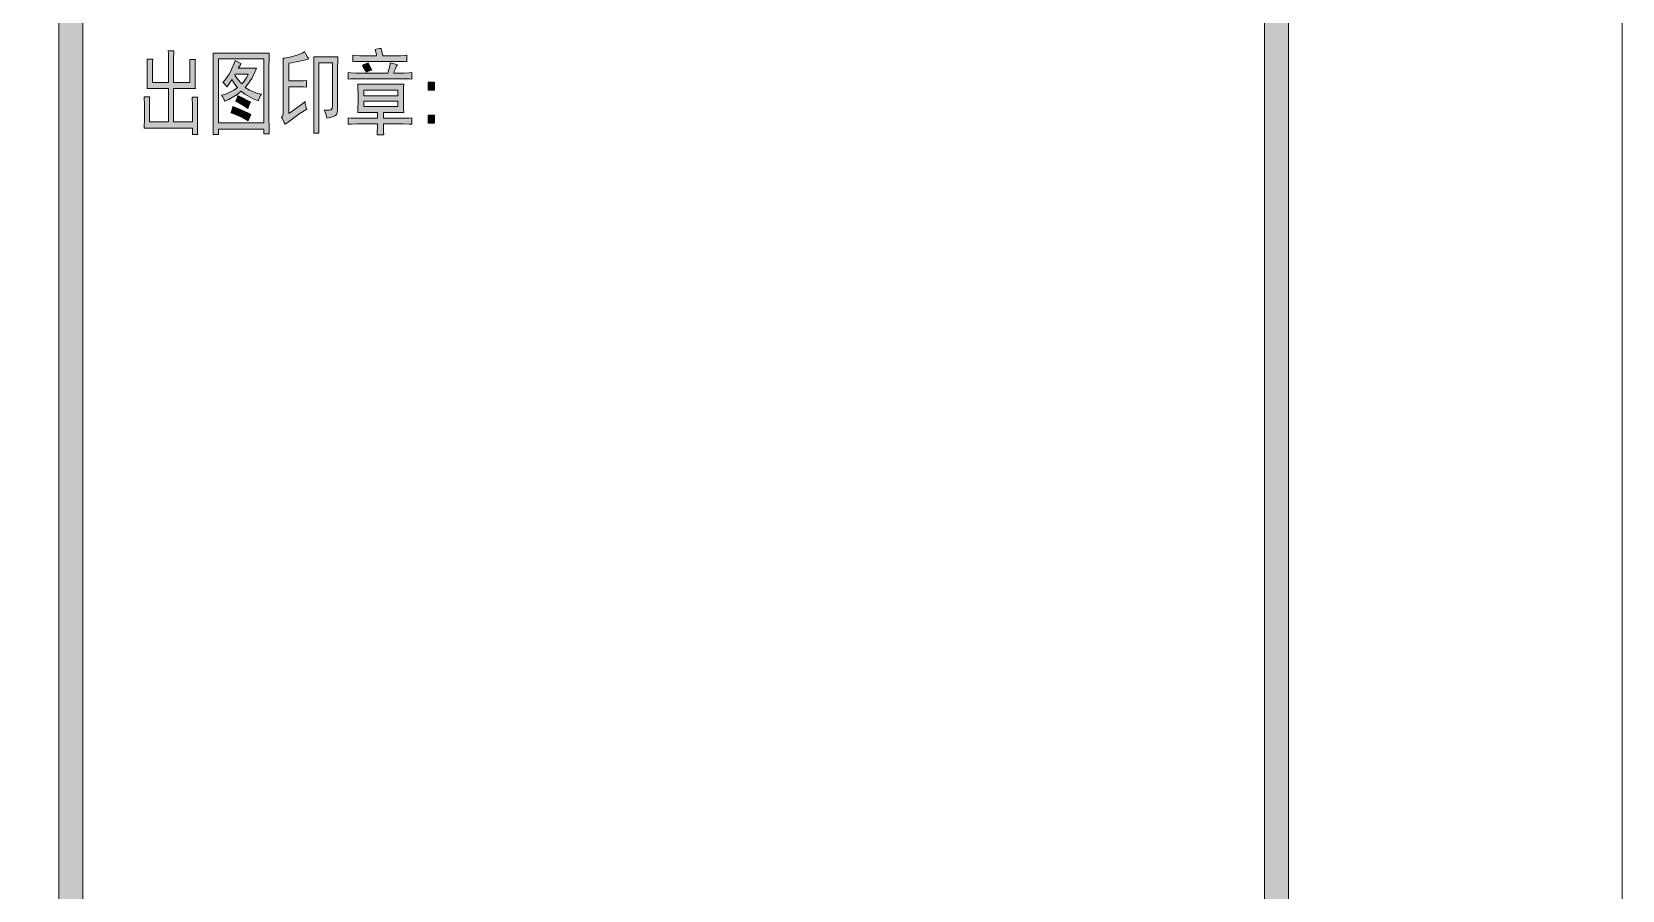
# Model space of a CAD drawing. Header units: millimetres. Extents: x 0 to 586, y 0 to 414.
# Drawn here: x 540.28 to 585.63, y 267.82 to 292.31 of the extents above; entities that cross this region are included whole.
import ezdxf

# ---------------------------------------------------------------- set-up
doc = ezdxf.new("R2010")
doc.units = ezdxf.units.MM

msp = doc.modelspace()

# ---------------------------------------------------------------- hatches: boundary and pattern name
h = msp.add_hatch(color=0)
h.dxf.hatch_style = 2
h.paths.add_polyline_path([(576.117861, 9.514417), (575.429944, 10.205861), (575.429944, 403.877639), (576.117861, 404.569083)])
h = msp.add_hatch(color=0)
h.dxf.hatch_style = 2
h.paths.add_polyline_path([(541.736139, 9.860139), (541.048222, 9.860139), (541.048222, 404.223361), (541.736139, 404.223361)])
h = msp.add_hatch(color=0)
h.dxf.hatch_style = 2
h.paths.add_polyline_path([(543.729333, 291.5285), (543.725806, 291.461472), (543.722278, 291.338), (543.722278, 291.281556), (543.722278, 290.868806), (544.177361, 290.868806), (544.177361, 291.475583), (544.177361, 291.549667), (544.173833, 291.694306), (544.170306, 291.764861), (544.332583, 291.764861), (544.329056, 291.704889), (544.325528, 291.56025), (544.325528, 291.475583), (544.325528, 290.868806), (544.791194, 290.868806), (544.791194, 291.249806), (544.791194, 291.330944), (544.787667, 291.468528), (544.784139, 291.517917), (544.946417, 291.517917), (544.939361, 291.468528), (544.935833, 291.327417), (544.935833, 291.239222), (544.935833, 290.960528), (544.935833, 290.879389), (544.939361, 290.745333), (544.946417, 290.692417), (544.325528, 290.692417), (544.325528, 289.743444), (544.858222, 289.743444), (544.858222, 290.177361), (544.858222, 290.254972), (544.854694, 290.389028), (544.851167, 290.445472), (545.013444, 290.445472), (545.009917, 290.389028), (545.006389, 290.2585), (545.006389, 290.187944), (545.006389, 289.722278), (545.006389, 289.619972), (545.009917, 289.450639), (545.013444, 289.383611), (544.858222, 289.383611), (544.858222, 289.567056), (543.482389, 289.567056), (543.485917, 289.630556), (543.489444, 289.778722), (543.489444, 289.866917), (543.489444, 290.177361), (543.489444, 290.265556), (543.485917, 290.403139), (543.482389, 290.456056), (543.644667, 290.456056), (543.641139, 290.403139), (543.637611, 290.265556), (543.637611, 290.177361), (543.637611, 289.743444), (544.177361, 289.743444), (544.177361, 290.692417), (543.567056, 290.692417), (543.570583, 290.745333), (543.574111, 290.872333), (543.574111, 290.949944), (543.574111, 291.270972), (543.574111, 291.338), (543.570583, 291.468528), (543.567056, 291.5285)])
h = msp.add_hatch(color=0)
h.paths.add_polyline_path([(547.048972, 291.704889), (547.045444, 291.574361), (547.041917, 291.292139), (547.041917, 291.136917), (547.041917, 290.032722), (547.041917, 289.873972), (547.045444, 289.556472), (547.048972, 289.404778), (546.89375, 289.404778), (546.89375, 289.538833), (545.602583, 289.538833), (545.602583, 289.383611), (545.447361, 289.383611), (545.450889, 289.542361), (545.454417, 289.873972), (545.454417, 290.043306), (545.454417, 291.136917), (545.454417, 291.285083), (545.450889, 291.570833), (545.447361, 291.704889)])
h.paths.add_polyline_path([(546.89375, 289.711694), (546.89375, 291.539083), (545.602583, 291.539083), (545.602583, 289.711694)])
h = msp.add_hatch(color=0)
h.dxf.hatch_style = 2
h.paths.add_polyline_path([(548.124944, 290.103278), (548.047333, 290.057417), (547.895639, 289.958639), (547.818028, 289.902194), (547.743944, 289.849278), (547.588722, 289.732861), (547.507583, 289.672889), (547.479361, 289.729333), (547.426444, 289.831639), (547.398222, 289.8775), (547.415861, 289.895139), (547.444083, 289.965694), (547.451139, 290.022139), (547.451139, 291.105167), (547.451139, 291.256861), (547.447611, 291.482639), (547.444083, 291.56025), (547.486417, 291.56025), (547.634583, 291.588472), (547.740417, 291.616694), (547.849778, 291.644917), (548.005, 291.715472), (548.054389, 291.754278), (548.082611, 291.697833), (548.146111, 291.592), (548.177861, 291.539083), (548.128472, 291.524972), (548.005, 291.493222), (547.927389, 291.475583), (547.853306, 291.461472), (547.691028, 291.429722), (547.606361, 291.415611), (547.606361, 290.911139), (547.793333, 290.911139), (547.867417, 290.911139), (548.029694, 290.914667), (548.117889, 290.921722), (548.117889, 290.73475), (548.03675, 290.738278), (547.874472, 290.745333), (547.793333, 290.745333), (547.606361, 290.745333), (547.606361, 289.979806), (547.775694, 290.096222), (548.008528, 290.265556), (548.072028, 290.322), (548.079083, 290.265556), (548.107306, 290.156194)])
h = msp.add_hatch(color=0)
h.dxf.hatch_style = 2
h.paths.add_polyline_path([(550.238083, 291.838944), (550.255722, 291.7825), (550.283944, 291.676667), (550.291, 291.630806), (550.749611, 291.630806), (550.802528, 291.630806), (550.915417, 291.637861), (550.971861, 291.641389), (550.971861, 291.457944), (550.915417, 291.461472), (550.806056, 291.468528), (550.756667, 291.468528), (549.694806, 291.468528), (549.627778, 291.468528), (549.493722, 291.461472), (549.43375, 291.457944), (549.43375, 291.641389), (549.511361, 291.637861), (549.638361, 291.630806), (549.68775, 291.630806), (550.107556, 291.630806), (550.107556, 291.659028), (550.086389, 291.743694), (550.06875, 291.807194), (550.1005, 291.817778), (550.188694, 291.831889)])
h = msp.add_hatch(color=0)
h.paths.add_polyline_path([(546.251694, 291.405028), (546.230528, 291.373278), (546.188194, 291.30625), (546.167028, 291.270972), (546.685611, 291.270972), (546.6715, 291.225111), (546.618583, 291.112222), (546.586833, 291.045194), (546.551556, 290.978167), (546.442194, 290.815889), (546.368111, 290.724167), (546.484528, 290.646556), (546.713833, 290.554833), (546.826722, 290.537194), (546.7985, 290.491333), (546.752639, 290.392556), (546.731472, 290.343167), (546.590361, 290.399611), (546.350472, 290.537194), (546.251694, 290.621861), (546.138806, 290.523083), (545.898917, 290.378444), (545.771917, 290.332583), (545.761333, 290.378444), (545.719, 290.466639), (545.68725, 290.508972), (545.810722, 290.533667), (546.040028, 290.643028), (546.145861, 290.724167), (546.089417, 290.791194), (546.011806, 290.904083), (545.990639, 290.949944), (545.955361, 290.900556), (545.881278, 290.794722), (545.842472, 290.745333), (545.81425, 290.784139), (545.757806, 290.847639), (545.726056, 290.868806), (545.793083, 290.939361), (545.905972, 291.101639), (545.951833, 291.193361), (545.997694, 291.285083), (546.064722, 291.436778), (546.082361, 291.49675), (546.121167, 291.472056), (546.205833, 291.426194)])
h.paths.add_polyline_path([(546.06825, 291.073417), (546.124694, 290.98875), (546.227, 290.86175), (546.269333, 290.826472), (546.318722, 290.879389), (546.410444, 291.016972), (546.452778, 291.105167), (546.082361, 291.105167)])
h = msp.add_hatch(color=0)
h.dxf.hatch_style = 2
h.paths.add_polyline_path([(549.006889, 291.602583), (549.003361, 291.493222), (548.999833, 291.2745), (548.999833, 291.168667), (548.999833, 290.166778), (548.999833, 290.075056), (548.975139, 289.958639), (548.950444, 289.933944), (548.92575, 289.912778), (548.795222, 289.866917), (548.689389, 289.84575), (548.685861, 289.90925), (548.650583, 290.022139), (548.618833, 290.075056), (548.67175, 290.075056), (548.752889, 290.078583), (548.781111, 290.085639), (548.812861, 290.089167), (548.848139, 290.135028), (548.851667, 290.177361), (548.851667, 291.426194), (548.467139, 291.426194), (548.467139, 289.422417), (548.318972, 289.422417), (548.3225, 289.552944), (548.326028, 289.821056), (548.326028, 289.962167), (548.326028, 291.136917), (548.326028, 291.249806), (548.3225, 291.482639), (548.318972, 291.602583)])
h = msp.add_hatch(color=0)
h.dxf.hatch_style = 2
h.paths.add_polyline_path([(550.809583, 291.136917), (550.887194, 291.136917), (551.038889, 291.140444), (551.112972, 291.1475), (551.112972, 290.960528), (551.038889, 290.967583), (550.887194, 290.971111), (550.809583, 290.971111), (549.596028, 290.971111), (549.521944, 290.971111), (549.373778, 290.967583), (549.299694, 290.960528), (549.299694, 291.1475), (549.377306, 291.140444), (549.525472, 291.136917), (549.596028, 291.136917), (550.432111, 291.136917), (550.460333, 291.235694), (550.495611, 291.380333), (550.499139, 291.426194), (550.541472, 291.415611), (550.647306, 291.390917), (550.710806, 291.373278), (550.693167, 291.348583), (550.661417, 291.288611), (550.647306, 291.256861), (550.633194, 291.221583), (550.6085, 291.161611), (550.601444, 291.136917)])
h = msp.add_hatch(color=0)
h.dxf.hatch_style = 2
h.paths.add_polyline_path([(549.712444, 291.362694), (549.747722, 291.380333), (549.828861, 291.408556), (549.874722, 291.426194), (549.895889, 291.373278), (549.948806, 291.270972), (549.9735, 291.218056), (549.927639, 291.203944), (549.8465, 291.172194), (549.811222, 291.158083), (549.786528, 291.214528), (549.733611, 291.316833)])
h = msp.add_hatch(color=0)
h.paths.add_polyline_path([(550.887194, 290.815889), (550.883667, 290.710056), (550.880139, 290.501917), (550.880139, 290.403139), (550.880139, 290.311417), (550.883667, 290.113861), (550.887194, 290.011556), (550.308639, 290.011556), (550.308639, 289.84575), (550.802528, 289.84575), (550.876611, 289.84575), (551.035361, 289.852806), (551.120028, 289.856333), (551.120028, 289.672889), (551.038889, 289.676417), (550.880139, 289.683472), (550.802528, 289.683472), (550.308639, 289.683472), (550.308639, 289.605861), (550.312167, 289.450639), (550.315694, 289.373028), (550.128722, 289.373028), (550.13225, 289.450639), (550.135778, 289.605861), (550.135778, 289.683472), (549.610139, 289.683472), (549.550167, 289.683472), (549.394944, 289.676417), (549.299694, 289.672889), (549.299694, 289.856333), (549.391417, 289.852806), (549.539583, 289.84575), (549.603083, 289.84575), (550.135778, 289.84575), (550.135778, 290.011556), (549.578389, 290.011556), (549.581917, 290.113861), (549.588972, 290.314944), (549.588972, 290.413722), (549.588972, 290.5125), (549.581917, 290.713583), (549.578389, 290.815889)])
h.paths.add_polyline_path([(550.717861, 290.487806), (550.717861, 290.650083), (549.75125, 290.650083), (549.75125, 290.487806)])
h.paths.add_polyline_path([(550.717861, 290.177361), (550.717861, 290.332583), (549.75125, 290.332583), (549.75125, 290.177361)])
h = msp.add_hatch(color=0)
h.dxf.hatch_style = 2
h.paths.add_polyline_path([(551.762083, 290.650083), (551.582167, 290.650083), (551.582167, 290.879389), (551.762083, 290.879389)])
h = msp.add_hatch(color=0)
h.dxf.hatch_style = 2
h.paths.add_polyline_path([(546.159972, 290.498389), (546.2905, 290.424306), (546.470417, 290.332583), (546.516278, 290.311417), (546.495111, 290.269083), (546.459833, 290.177361), (546.445722, 290.124444), (546.315194, 290.209111), (546.135278, 290.311417), (546.089417, 290.332583), (546.110583, 290.367861), (546.145861, 290.449)])
h = msp.add_hatch(color=0)
h.dxf.hatch_style = 2
h.paths.add_polyline_path([(546.011806, 290.177361), (546.184667, 290.110333), (546.438667, 289.997444), (546.523333, 289.951583), (546.505694, 289.90925), (546.466889, 289.821056), (546.445722, 289.775194), (546.286972, 289.863389), (546.043556, 289.976278), (545.958889, 290.000972), (545.973, 290.043306), (546.001222, 290.1315)])
h = msp.add_hatch(color=0)
h.dxf.hatch_style = 2
h.paths.add_polyline_path([(551.762083, 289.701111), (551.582167, 289.701111), (551.582167, 289.930417), (551.762083, 289.930417)])

# ---------------------------------------------------------------- linework, layer by layer
at = {"color": 0, "lineweight": 0}
for points in [[(0, 0), (585.632278, 0), (585.632278, 414.0835), (0, 414.0835)], [(576.117861, 9.514417), (575.429944, 10.205861), (575.429944, 403.877639), (576.117861, 404.569083)], [(541.736139, 9.860139), (541.048222, 9.860139), (541.048222, 404.223361), (541.736139, 404.223361)], [(543.729333, 291.5285), (543.725806, 291.461472), (543.722278, 291.338), (543.722278, 291.281556), (543.722278, 290.868806), (544.177361, 290.868806), (544.177361, 291.475583), (544.177361, 291.549667), (544.173833, 291.694306), (544.170306, 291.764861), (544.332583, 291.764861), (544.329056, 291.704889), (544.325528, 291.56025), (544.325528, 291.475583), (544.325528, 290.868806), (544.791194, 290.868806), (544.791194, 291.249806), (544.791194, 291.330944), (544.787667, 291.468528), (544.784139, 291.517917), (544.946417, 291.517917), (544.939361, 291.468528), (544.935833, 291.327417), (544.935833, 291.239222), (544.935833, 290.960528), (544.935833, 290.879389), (544.939361, 290.745333), (544.946417, 290.692417), (544.325528, 290.692417), (544.325528, 289.743444), (544.858222, 289.743444), (544.858222, 290.177361), (544.858222, 290.254972), (544.854694, 290.389028), (544.851167, 290.445472), (545.013444, 290.445472), (545.009917, 290.389028), (545.006389, 290.2585), (545.006389, 290.187944), (545.006389, 289.722278), (545.006389, 289.619972), (545.009917, 289.450639), (545.013444, 289.383611), (544.858222, 289.383611), (544.858222, 289.567056), (543.482389, 289.567056), (543.485917, 289.630556), (543.489444, 289.778722), (543.489444, 289.866917), (543.489444, 290.177361), (543.489444, 290.265556), (543.485917, 290.403139), (543.482389, 290.456056), (543.644667, 290.456056), (543.641139, 290.403139), (543.637611, 290.265556), (543.637611, 290.177361), (543.637611, 289.743444), (544.177361, 289.743444), (544.177361, 290.692417), (543.567056, 290.692417), (543.570583, 290.745333), (543.574111, 290.872333), (543.574111, 290.949944), (543.574111, 291.270972), (543.574111, 291.338), (543.570583, 291.468528), (543.567056, 291.5285)], [(547.048972, 291.704889), (547.045444, 291.574361), (547.041917, 291.292139), (547.041917, 291.136917), (547.041917, 290.032722), (547.041917, 289.873972), (547.045444, 289.556472), (547.048972, 289.404778), (546.89375, 289.404778), (546.89375, 289.538833), (545.602583, 289.538833), (545.602583, 289.383611), (545.447361, 289.383611), (545.450889, 289.542361), (545.454417, 289.873972), (545.454417, 290.043306), (545.454417, 291.136917), (545.454417, 291.285083), (545.450889, 291.570833), (545.447361, 291.704889)], [(548.124944, 290.103278), (548.047333, 290.057417), (547.895639, 289.958639), (547.818028, 289.902194), (547.743944, 289.849278), (547.588722, 289.732861), (547.507583, 289.672889), (547.479361, 289.729333), (547.426444, 289.831639), (547.398222, 289.8775), (547.415861, 289.895139), (547.444083, 289.965694), (547.451139, 290.022139), (547.451139, 291.105167), (547.451139, 291.256861), (547.447611, 291.482639), (547.444083, 291.56025), (547.486417, 291.56025), (547.634583, 291.588472), (547.740417, 291.616694), (547.849778, 291.644917), (548.005, 291.715472), (548.054389, 291.754278), (548.082611, 291.697833), (548.146111, 291.592), (548.177861, 291.539083), (548.128472, 291.524972), (548.005, 291.493222), (547.927389, 291.475583), (547.853306, 291.461472), (547.691028, 291.429722), (547.606361, 291.415611), (547.606361, 290.911139), (547.793333, 290.911139), (547.867417, 290.911139), (548.029694, 290.914667), (548.117889, 290.921722), (548.117889, 290.73475), (548.03675, 290.738278), (547.874472, 290.745333), (547.793333, 290.745333), (547.606361, 290.745333), (547.606361, 289.979806), (547.775694, 290.096222), (548.008528, 290.265556), (548.072028, 290.322), (548.079083, 290.265556), (548.107306, 290.156194)], [(550.238083, 291.838944), (550.255722, 291.7825), (550.283944, 291.676667), (550.291, 291.630806), (550.749611, 291.630806), (550.802528, 291.630806), (550.915417, 291.637861), (550.971861, 291.641389), (550.971861, 291.457944), (550.915417, 291.461472), (550.806056, 291.468528), (550.756667, 291.468528), (549.694806, 291.468528), (549.627778, 291.468528), (549.493722, 291.461472), (549.43375, 291.457944), (549.43375, 291.641389), (549.511361, 291.637861), (549.638361, 291.630806), (549.68775, 291.630806), (550.107556, 291.630806), (550.107556, 291.659028), (550.086389, 291.743694), (550.06875, 291.807194), (550.1005, 291.817778), (550.188694, 291.831889)], [(546.89375, 289.711694), (546.89375, 291.539083), (545.602583, 291.539083), (545.602583, 289.711694)], [(546.251694, 291.405028), (546.230528, 291.373278), (546.188194, 291.30625), (546.167028, 291.270972), (546.685611, 291.270972), (546.6715, 291.225111), (546.618583, 291.112222), (546.586833, 291.045194), (546.551556, 290.978167), (546.442194, 290.815889), (546.368111, 290.724167), (546.484528, 290.646556), (546.713833, 290.554833), (546.826722, 290.537194), (546.7985, 290.491333), (546.752639, 290.392556), (546.731472, 290.343167), (546.590361, 290.399611), (546.350472, 290.537194), (546.251694, 290.621861), (546.138806, 290.523083), (545.898917, 290.378444), (545.771917, 290.332583), (545.761333, 290.378444), (545.719, 290.466639), (545.68725, 290.508972), (545.810722, 290.533667), (546.040028, 290.643028), (546.145861, 290.724167), (546.089417, 290.791194), (546.011806, 290.904083), (545.990639, 290.949944), (545.955361, 290.900556), (545.881278, 290.794722), (545.842472, 290.745333), (545.81425, 290.784139), (545.757806, 290.847639), (545.726056, 290.868806), (545.793083, 290.939361), (545.905972, 291.101639), (545.951833, 291.193361), (545.997694, 291.285083), (546.064722, 291.436778), (546.082361, 291.49675), (546.121167, 291.472056), (546.205833, 291.426194)], [(549.006889, 291.602583), (549.003361, 291.493222), (548.999833, 291.2745), (548.999833, 291.168667), (548.999833, 290.166778), (548.999833, 290.075056), (548.975139, 289.958639), (548.950444, 289.933944), (548.92575, 289.912778), (548.795222, 289.866917), (548.689389, 289.84575), (548.685861, 289.90925), (548.650583, 290.022139), (548.618833, 290.075056), (548.67175, 290.075056), (548.752889, 290.078583), (548.781111, 290.085639), (548.812861, 290.089167), (548.848139, 290.135028), (548.851667, 290.177361), (548.851667, 291.426194), (548.467139, 291.426194), (548.467139, 289.422417), (548.318972, 289.422417), (548.3225, 289.552944), (548.326028, 289.821056), (548.326028, 289.962167), (548.326028, 291.136917), (548.326028, 291.249806), (548.3225, 291.482639), (548.318972, 291.602583)], [(550.809583, 291.136917), (550.887194, 291.136917), (551.038889, 291.140444), (551.112972, 291.1475), (551.112972, 290.960528), (551.038889, 290.967583), (550.887194, 290.971111), (550.809583, 290.971111), (549.596028, 290.971111), (549.521944, 290.971111), (549.373778, 290.967583), (549.299694, 290.960528), (549.299694, 291.1475), (549.377306, 291.140444), (549.525472, 291.136917), (549.596028, 291.136917), (550.432111, 291.136917), (550.460333, 291.235694), (550.495611, 291.380333), (550.499139, 291.426194), (550.541472, 291.415611), (550.647306, 291.390917), (550.710806, 291.373278), (550.693167, 291.348583), (550.661417, 291.288611), (550.647306, 291.256861), (550.633194, 291.221583), (550.6085, 291.161611), (550.601444, 291.136917)], [(549.712444, 291.362694), (549.747722, 291.380333), (549.828861, 291.408556), (549.874722, 291.426194), (549.895889, 291.373278), (549.948806, 291.270972), (549.9735, 291.218056), (549.927639, 291.203944), (549.8465, 291.172194), (549.811222, 291.158083), (549.786528, 291.214528), (549.733611, 291.316833)], [(546.06825, 291.073417), (546.124694, 290.98875), (546.227, 290.86175), (546.269333, 290.826472), (546.318722, 290.879389), (546.410444, 291.016972), (546.452778, 291.105167), (546.082361, 291.105167)], [(550.887194, 290.815889), (550.883667, 290.710056), (550.880139, 290.501917), (550.880139, 290.403139), (550.880139, 290.311417), (550.883667, 290.113861), (550.887194, 290.011556), (550.308639, 290.011556), (550.308639, 289.84575), (550.802528, 289.84575), (550.876611, 289.84575), (551.035361, 289.852806), (551.120028, 289.856333), (551.120028, 289.672889), (551.038889, 289.676417), (550.880139, 289.683472), (550.802528, 289.683472), (550.308639, 289.683472), (550.308639, 289.605861), (550.312167, 289.450639), (550.315694, 289.373028), (550.128722, 289.373028), (550.13225, 289.450639), (550.135778, 289.605861), (550.135778, 289.683472), (549.610139, 289.683472), (549.550167, 289.683472), (549.394944, 289.676417), (549.299694, 289.672889), (549.299694, 289.856333), (549.391417, 289.852806), (549.539583, 289.84575), (549.603083, 289.84575), (550.135778, 289.84575), (550.135778, 290.011556), (549.578389, 290.011556), (549.581917, 290.113861), (549.588972, 290.314944), (549.588972, 290.413722), (549.588972, 290.5125), (549.581917, 290.713583), (549.578389, 290.815889)], [(551.762083, 290.650083), (551.582167, 290.650083), (551.582167, 290.879389), (551.762083, 290.879389)], [(546.159972, 290.498389), (546.2905, 290.424306), (546.470417, 290.332583), (546.516278, 290.311417), (546.495111, 290.269083), (546.459833, 290.177361), (546.445722, 290.124444), (546.315194, 290.209111), (546.135278, 290.311417), (546.089417, 290.332583), (546.110583, 290.367861), (546.145861, 290.449)], [(550.717861, 290.487806), (550.717861, 290.650083), (549.75125, 290.650083), (549.75125, 290.487806)], [(550.717861, 290.177361), (550.717861, 290.332583), (549.75125, 290.332583), (549.75125, 290.177361)], [(546.011806, 290.177361), (546.184667, 290.110333), (546.438667, 289.997444), (546.523333, 289.951583), (546.505694, 289.90925), (546.466889, 289.821056), (546.445722, 289.775194), (546.286972, 289.863389), (546.043556, 289.976278), (545.958889, 290.000972), (545.973, 290.043306), (546.001222, 290.1315)], [(551.762083, 289.701111), (551.582167, 289.701111), (551.582167, 289.930417), (551.762083, 289.930417)]]:
    msp.add_lwpolyline(points, close=True, dxfattribs=at)

doc.saveas('drawing.dxf')
